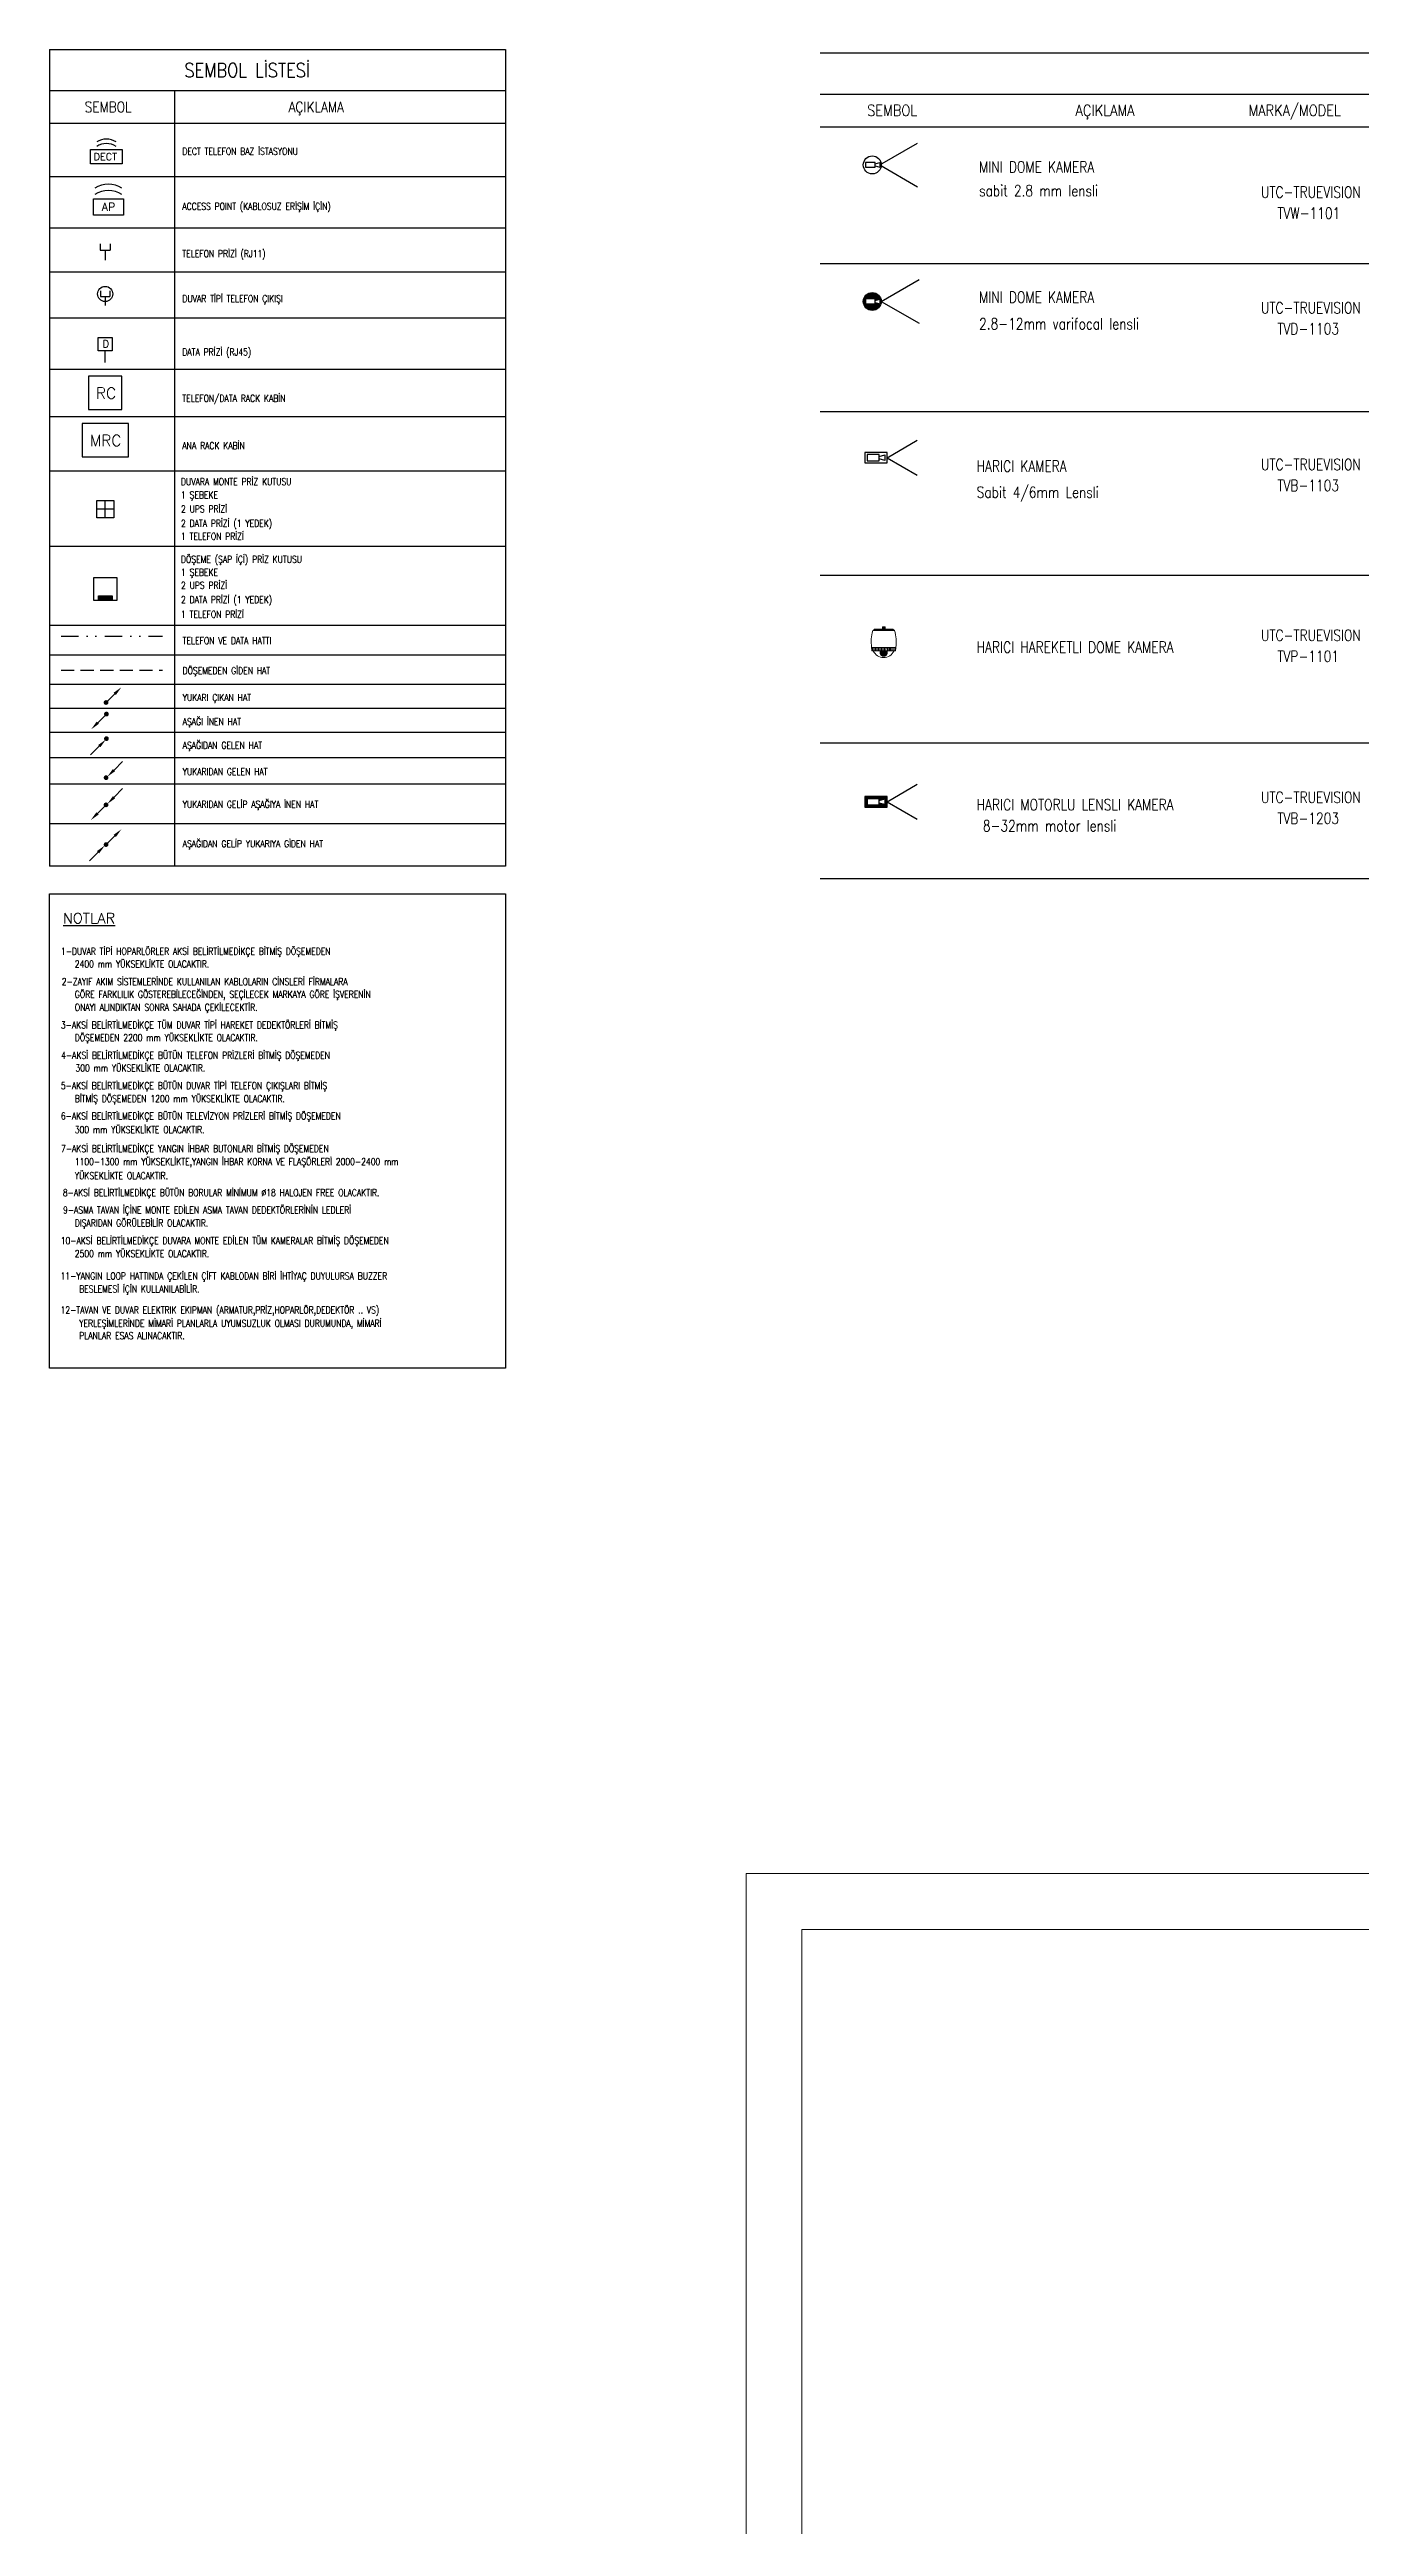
# Model space of a CAD drawing. Extents: x -2050 to 29725, y -1777 to 6820.
# Drawn here: x -998 to 882, y 3269 to 6820 of the extents above; entities that cross this region are included whole.
import ezdxf
from ezdxf.enums import TextEntityAlignment as Align

# ---------------------------------------------------------------- set-up
doc = ezdxf.new("R2010")
doc.units = 0
doc.header["$LTSCALE"] = 25
doc.header["$MEASUREMENT"] = 0
doc.linetypes.add('DIVIDE2', pattern=[0.625, 0.25, -0.125, 0, -0.125, 0, -0.125])
doc.linetypes.add('HIDDEN', pattern=[0.375, 0.25, -0.125])
for name, color, linetype, lineweight in [('40A', 9, 'Continuous', 9), ('E-ACCESS POINT (KABLOSUZ ERİŞİM İÇİN)', 7, 'Continuous', 30), ('E-ANA RACK KABİN', 7, 'Continuous', 30), ('E-AŞAĞI İNEN HAT', 7, 'Continuous', 30), ('E-AŞAĞIDAN GELEN HAT', 7, 'Continuous', 30), ('E-AŞAĞIDAN GELİP YUKARIYA GİDEN HAT', 7, 'Continuous', 30), ('E-DAHİLİ DOME KAMERA', 7, 'Continuous', 30), ('E-DAHİLİ KAMERA', 7, 'Continuous', 30), ('E-DAHİLİ SPEED DOME', 7, 'Continuous', 30), ('E-DATA PRİZİ (RJ45)', 7, 'Continuous', 30), ('E-DECT TELEFON BAZ İSTASYONU', 7, 'Continuous', 30), ('E-DUVAR TİPİ TELEFON ÇIKIŞI', 7, 'Continuous', 30), ('E-DUVARA MONTE PRİZ KUTUSU', 7, 'Continuous', 30), ('E-DÖŞEME (ŞAP İÇİ) PRİZ KUTUSU', 7, 'Continuous', 30), ('E-HARİCİ KAMERA', 7, 'Continuous', 30), ('E-KABLO', 7, 'Continuous', 30), ('E-TELEFON  DATA RACK KABİN', 7, 'Continuous', 30), ('E-TELEFON PRİZİ (RJ11)', 7, 'Continuous', 30), ('E-YAZI', 7, 'Continuous', 30), ('E-YUKARI ÇIKAN HAT', 7, 'Continuous', 30), ('E-YUKARIDAN GELEN HAT', 7, 'Continuous', 30), ('E-YUKARIDAN GELİP AŞAĞIYA İNEN HAT', 7, 'Continuous', 30)]:
    doc.layers.add(name, color=color, linetype=linetype, lineweight=lineweight)
doc.styles.add('E-YAZI', font='txttw.shx')

# ---------------------------------------------------------------- blocks, each defined once
blk = doc.blocks.new('*U145')
at = {"layer": 'E-DECT TELEFON BAZ İSTASYONU', "color": 4}
blk.add_lwpolyline([(-2.86, 0), (-2.86, 2.59), (2.86, 2.59), (2.86, 0)], close=True, dxfattribs=at)
at = {"layer": 'E-DECT TELEFON BAZ İSTASYONU', "color": 3}
for centre in [(0, 1.24), (0, 0.44)]:
    blk.add_arc(centre, 3.19, 57.1828, 122.8172, dxfattribs=at)
at = {"layer": 'E-DECT TELEFON BAZ İSTASYONU', "color": 3, "style": 'E-YAZI'}
blk.add_text('DECT', height=1.28, dxfattribs=at).set_placement((-2.3, 0.66))
blk = doc.blocks.new('*U146')
at = {"layer": 'E-ACCESS POINT (KABLOSUZ ERİŞİM İÇİN)', "color": 4}
blk.add_lwpolyline([(-2.39, 3.24), (2.39, 3.24), (2.39, 0.65), (-2.39, 0.65)], close=True, dxfattribs=at)
at = {"layer": 'E-ACCESS POINT (KABLOSUZ ERİŞİM İÇİN)', "color": 3}
for centre in [(0, 1.56), (0, 0.55)]:
    blk.add_arc(centre, 3.99, 57.1828, 122.8172, dxfattribs=at)
at = {"layer": 'E-ACCESS POINT (KABLOSUZ ERİŞİM İÇİN)', "color": 3, "style": 'E-YAZI'}
blk.add_text('AP', height=1.28, dxfattribs=at).set_placement((-1.05, 1.31))
blk = doc.blocks.new('100_TELEFON PRİZİ (RJ11)')
at = {"layer": 'E-TELEFON PRİZİ (RJ11)', "color": 4}
for p, q in [((-1.23, 3.87), (-1.23, 2.4)), ((-1.23, 2.4), (1.23, 2.4)), ((0, 2.4), (0, 0)), ((1.23, 3.87), (1.23, 2.4))]:
    blk.add_line(p, q, dxfattribs=at)
blk = doc.blocks.new('100_DUVAR TİPİ TELEFON ÇIKIŞI1')
at = {"layer": 'E-DUVAR TİPİ TELEFON ÇIKIŞI', "color": 4}
for p, q in [((-1.23, 3.87), (-1.23, 2.4)), ((-1.23, 2.4), (1.23, 2.4)), ((0, 2.4), (0, 0)), ((1.23, 3.87), (1.23, 2.4))]:
    blk.add_line(p, q, dxfattribs=at)
at = {"layer": 'E-DUVAR TİPİ TELEFON ÇIKIŞI', "color": 3}
blk.add_circle((0, 3.07), 2.01, dxfattribs=at)
blk = doc.blocks.new('100_TELEFON DATA RACK KABİN')
at = {"layer": 'E-TELEFON  DATA RACK KABİN', "color": 4}
blk.add_lwpolyline([(2.4, 0), (2.4, 4.8), (-2.4, 4.8), (-2.4, 0)], close=True, dxfattribs=at)
at = {"layer": 'E-TELEFON  DATA RACK KABİN', "color": 3, "style": 'E-YAZI'}
blk.add_text('RC', height=1.6, dxfattribs=at).set_placement((-1.31, 1.54))
blk = doc.blocks.new('10_ANA RACK KABİN')
at = {"layer": 'E-ANA RACK KABİN', "color": 4}
blk.add_lwpolyline([(3.31, 0), (3.31, 4.8), (-3.31, 4.8), (-3.31, 0)], close=True, dxfattribs=at)
at = {"layer": 'E-ANA RACK KABİN', "color": 3, "style": 'E-YAZI'}
blk.add_text('MRC', height=1.6, dxfattribs=at).set_placement((-2.22, 1.54))
blk = doc.blocks.new('*U144')
at = {"layer": 'E-DATA PRİZİ (RJ45)', "color": 4}
blk.add_line((0, 0), (0, 2.1), dxfattribs=at)
blk.add_lwpolyline([(-1.23, 4.48), (1.23, 4.48), (1.23, 2.1), (-1.23, 2.1)], close=True, dxfattribs=at)
at = {"layer": 'E-DATA PRİZİ (RJ45)', "color": 3, "style": 'E-YAZI'}
blk.add_text('D', height=1.28, dxfattribs=at).set_placement((-0.44, 2.73))
blk = doc.blocks.new('10_DÖŞEME (ŞAP İÇİ) PRİZ KUTUSU')
at = {"layer": 'E-DÖŞEME (ŞAP İÇİ) PRİZ KUTUSU'}
blk.add_hatch(color=5, dxfattribs=at).paths.add_polyline_path([(0.73, 0.22), (0.73, 0.71), (-0.73, 0.71), (-0.73, 0.22)])
at = {"layer": 'E-DÖŞEME (ŞAP İÇİ) PRİZ KUTUSU', "color": 5}
for points in [[(1.22, 2.66), (1.22, 0.22), (-1.22, 0.22), (-1.22, 2.66)], [(0.73, 0.71), (0.73, 0.22), (-0.73, 0.22), (-0.73, 0.71)]]:
    blk.add_lwpolyline(points, close=True, dxfattribs=at)
blk = doc.blocks.new('10_DUVARA MONTE PRİZ KUTUSU')
at = {"layer": 'E-DUVARA MONTE PRİZ KUTUSU', "color": 4}
for p, q in [((24.5, 0), (-24.5, 0)), ((0, 24.5), (0, -24.5))]:
    blk.add_line(p, q, dxfattribs=at)
blk.add_lwpolyline([(-24.5, -24.5), (24.5, -24.5), (24.5, 24.5), (-24.5, 24.5)], close=True, dxfattribs=at)
blk = doc.blocks.new('100_YUKARI ÇIKAN HAT')
at = {"layer": 'E-YUKARI ÇIKAN HAT', "color": 3, "linetype": 'Continuous'}
blk.add_line((2.47, 2.47), (0, 0), dxfattribs=at)
at = {"layer": 'E-YUKARI ÇIKAN HAT', "color": 4, "linetype": 'Continuous', "const_width": 0.675}
blk.add_lwpolyline([(-0.34, 0, 1), (0.34, 0, 1)], format="xyb", close=True, dxfattribs=at)
at = {"layer": 'E-YUKARI ÇIKAN HAT', "color": 3, "linetype": 'Continuous'}
blk.add_solid([(2.15, 2.79), (2.79, 2.15), (4.38, 4.38)], dxfattribs=at)
blk = doc.blocks.new('100_AŞAĞI İNEN HAT')
at = {"layer": 'E-AŞAĞI İNEN HAT', "color": 3, "linetype": 'Continuous'}
blk.add_line((-2.47, -2.47), (0, 0), dxfattribs=at)
at = {"layer": 'E-AŞAĞI İNEN HAT', "color": 4, "linetype": 'Continuous', "const_width": 0.675}
blk.add_lwpolyline([(-0.34, 0, 1), (0.34, 0, 1)], format="xyb", close=True, dxfattribs=at)
at = {"layer": 'E-AŞAĞI İNEN HAT', "color": 3, "linetype": 'Continuous'}
blk.add_solid([(-2.15, -2.79), (-2.79, -2.15), (-4.38, -4.38)], dxfattribs=at)
blk = doc.blocks.new('100_AŞAĞIDAN GELEN HAT')
at = {"layer": 'E-AŞAĞIDAN GELEN HAT', "color": 3, "linetype": 'Continuous'}
blk.add_line((-2.07, -2.17), (-4.55, -4.64), dxfattribs=at)
at = {"layer": 'E-AŞAĞIDAN GELEN HAT', "color": 4, "linetype": 'Continuous', "const_width": 0.675}
blk.add_lwpolyline([(-0.34, 0, 1), (0.34, 0, 1)], format="xyb", close=True, dxfattribs=at)
at = {"layer": 'E-AŞAĞIDAN GELEN HAT', "color": 3, "linetype": 'Continuous'}
blk.add_solid([(-2.39, -1.85), (-1.76, -2.49), (-0.16, -0.26)], dxfattribs=at)
blk = doc.blocks.new('100_YUKARIDAN GELEN HAT')
at = {"layer": 'E-YUKARIDAN GELEN HAT', "color": 3, "linetype": 'Continuous'}
blk.add_line((2.28, 2.17), (4.75, 4.65), dxfattribs=at)
at = {"layer": 'E-YUKARIDAN GELEN HAT', "color": 4, "linetype": 'Continuous', "const_width": 0.675}
blk.add_lwpolyline([(-0.34, 0, 1), (0.34, 0, 1)], format="xyb", close=True, dxfattribs=at)
at = {"layer": 'E-YUKARIDAN GELEN HAT', "color": 3, "linetype": 'Continuous'}
blk.add_solid([(2.59, 1.86), (1.96, 2.49), (0.37, 0.27)], dxfattribs=at)
blk = doc.blocks.new('100_YUKARIDAN GELİP AŞAĞIYA İNEN HAT')
at = {"layer": 'E-YUKARIDAN GELİP AŞAĞIYA İNEN HAT', "color": 3, "linetype": 'Continuous'}
for p, q in [((2.28, 2.17), (4.75, 4.65)), ((-2.47, -2.47), (0, 0))]:
    blk.add_line(p, q, dxfattribs=at)
at = {"layer": 'E-YUKARIDAN GELİP AŞAĞIYA İNEN HAT', "color": 4, "linetype": 'Continuous', "const_width": 0.675}
blk.add_lwpolyline([(-0.34, 0, 1), (0.34, 0, 1)], format="xyb", close=True, dxfattribs=at)
at = {"layer": 'E-YUKARIDAN GELİP AŞAĞIYA İNEN HAT', "color": 3, "linetype": 'Continuous'}
for points in [[(2.59, 1.86), (1.96, 2.49), (0.37, 0.27)], [(-2.15, -2.79), (-2.79, -2.15), (-4.38, -4.38)]]:
    blk.add_solid(points, dxfattribs=at)
blk = doc.blocks.new('100_AŞAĞIDAN GELİP YUKARIYA GİDEN HAT')
at = {"layer": 'E-AŞAĞIDAN GELİP YUKARIYA GİDEN HAT', "color": 3, "linetype": 'Continuous'}
for p, q in [((2.47, 2.47), (0, 0)), ((-2.28, -2.17), (-4.75, -4.65))]:
    blk.add_line(p, q, dxfattribs=at)
at = {"layer": 'E-AŞAĞIDAN GELİP YUKARIYA GİDEN HAT', "color": 4, "linetype": 'Continuous', "const_width": 0.675}
blk.add_lwpolyline([(0.34, 0, 1), (-0.34, 0, 1)], format="xyb", close=True, dxfattribs=at)
at = {"layer": 'E-AŞAĞIDAN GELİP YUKARIYA GİDEN HAT', "color": 3, "linetype": 'Continuous'}
for points in [[(2.15, 2.79), (2.79, 2.15), (4.38, 4.38)], [(-2.59, -1.86), (-1.96, -2.49), (-0.37, -0.27)]]:
    blk.add_solid(points, dxfattribs=at)
blk = doc.blocks.new('100_HARİCİ KAMERA')
at = {"layer": 'E-DAHİLİ KAMERA', "color": 4}
for q in [(18.8, 6.26), (18.8, -6.26)]:
    blk.add_line((7.95, 0), q, dxfattribs=at)
at = {"layer": 'E-HARİCİ KAMERA', "color": 4}
for points in [[(0, -1.9), (7.95, -1.9), (7.95, 1.9), (0, 1.9)], [(5.11, -1.1), (5.11, 1.1), (0.8, 1.1), (0.8, -1.1)]]:
    blk.add_lwpolyline(points, close=True, dxfattribs=at)
blk.add_lwpolyline([(5.11, 0.44), (7.15, 1.02), (7.15, -1.02), (5.11, -0.44)], dxfattribs=at)
blk = doc.blocks.new('100_DAHİLİ DOME KAMERA')
at = {"layer": 'E-DAHİLİ DOME KAMERA', "color": 4}
for p, q in [((-1.94, 0.71), (-1.94, -0.69)), ((0.82, 0.71), (-1.94, 0.71)), ((0.82, -0.69), (0.82, 0.71)), ((0.82, 0.29), (2.13, 0.67)), ((2.13, 0.67), (2.13, -0.64)), ((-1.94, -0.69), (0.82, -0.69)), ((0.82, -0.27), (2.13, -0.64))]:
    blk.add_line(p, q, dxfattribs=at)
at = {"layer": 'E-DAHİLİ DOME KAMERA', "color": 4, "linetype": 'Continuous'}
blk.add_circle((0, 0), 2.57, dxfattribs=at)
at = {"layer": 'E-DAHİLİ KAMERA', "color": 4}
for q in [(12.98, 6.26), (12.98, -6.26)]:
    blk.add_line((2.13, 0), q, dxfattribs=at)
blk = doc.blocks.new('E-DAHİLİ SPEED DOME KAMERA (HAREKETLİ)')
at = {"layer": 'E-DAHİLİ SPEED DOME', "lineweight": 15}
blk.add_hatch(color=5, dxfattribs=at).paths.add_polyline_path([(0.77, -4.93, 0.114875), (0.69, -4.58), (-0.72, -4.58, 0.114346), (-0.8, -4.93, 1)])
at = {"layer": 'E-DAHİLİ SPEED DOME', "color": 5, "lineweight": 15}
for p, q in [((-0.26, 0), (-0.26, -0.46)), ((0, 0), (-0.26, 0)), ((0, 0), (0.26, 0)), ((-2.32, -3.91), (2.32, -3.92)), ((-2.25, -4.58), (2.25, -4.58)), ((-2.12, -4.29), (-2.12, -3.91)), ((-2.12, -4.58), (-2.12, -3.91)), ((-2.09, -4.29), (-2.09, -3.91)), ((-2.09, -4.58), (-2.09, -3.91)), ((-2.08, -0.71), (2.08, -0.71)), ((-2, -0.64), (2, -0.64)), ((-1.86, -0.54), (-1.74, -0.54)), ((-1.84, -4.29), (-1.84, -3.91)), ((-1.84, -4.58), (-1.84, -3.91)), ((-1.81, -4.29), (-1.81, -3.91)), ((-1.81, -4.58), (-1.81, -3.91)), ((-1.77, -0.46), (1.77, -0.46)), ((-1.74, -0.54), (1.74, -0.54)), ((-1.56, -4.29), (-1.56, -3.91)), ((-1.56, -4.58), (-1.56, -3.91)), ((-1.53, -4.29), (-1.53, -3.91)), ((-1.53, -4.58), (-1.53, -3.91)), ((-1.28, -4.29), (-1.28, -3.91)), ((-1.28, -4.58), (-1.28, -3.91)), ((-1.25, -4.29), (-1.25, -3.91)), ((-1.25, -4.58), (-1.25, -3.91)), ((-1.01, -4.29), (-1.01, -3.91)), ((-1.01, -4.58), (-1.01, -3.91)), ((-0.98, -4.29), (-0.98, -3.91)), ((-0.98, -4.58), (-0.98, -3.91)), ((-0.72, -4.29), (-0.72, -3.91)), ((-0.72, -4.58), (-0.72, -3.91)), ((-0.69, -4.29), (-0.69, -3.91)), ((-0.69, -4.58), (-0.69, -3.91)), ((-0.44, -4.29), (-0.44, -3.91)), ((-0.44, -4.58), (-0.44, -3.91)), ((-0.41, -4.29), (-0.41, -3.91)), ((-0.41, -4.58), (-0.41, -3.91)), ((0, -0.08), (-0.26, -0.08)), ((0, -0.17), (-0.26, -0.17)), ((0, -0.25), (-0.26, -0.25)), ((0, -0.33), (-0.26, -0.33)), ((0, -0.42), (-0.26, -0.42)), ((-0.16, -4.29), (-0.16, -3.91)), ((-0.16, -4.58), (-0.16, -3.91)), ((-0.13, -4.29), (-0.13, -3.91)), ((-0.13, -4.58), (-0.13, -3.91)), ((0, -0.08), (0.26, -0.08)), ((0, -0.17), (0.26, -0.17)), ((0, -0.25), (0.26, -0.25)), ((0, -0.33), (0.26, -0.33)), ((0, -0.42), (0.26, -0.42)), ((0.13, -4.29), (0.13, -3.92)), ((0.13, -4.58), (0.13, -3.91)), ((0.15, -4.29), (0.16, -3.92)), ((0.15, -4.58), (0.16, -3.91)), ((0.26, 0), (0.26, -0.46)), ((0.41, -4.29), (0.41, -3.92)), ((0.41, -4.58), (0.41, -3.91)), ((0.43, -4.29), (0.44, -3.92)), ((0.43, -4.58), (0.44, -3.91)), ((0.69, -4.58), (0.69, -3.91)), ((0.69, -4.29), (0.69, -3.92)), ((0.71, -4.58), (0.72, -3.91)), ((0.71, -4.29), (0.72, -3.92)), ((0.98, -4.58), (0.98, -3.91)), ((0.98, -4.29), (0.98, -3.92)), ((1.01, -4.58), (1.01, -3.91)), ((1.01, -4.29), (1.01, -3.92)), ((1.25, -4.58), (1.25, -3.91)), ((1.25, -4.29), (1.25, -3.92)), ((1.27, -4.58), (1.27, -3.91)), ((1.27, -4.29), (1.27, -3.92)), ((1.53, -4.58), (1.53, -3.91)), ((1.53, -4.29), (1.53, -3.92)), ((1.55, -4.58), (1.55, -3.91)), ((1.55, -4.29), (1.55, -3.92)), ((1.86, -0.54), (1.74, -0.54)), ((1.81, -4.58), (1.81, -3.91)), ((1.81, -4.29), (1.81, -3.92)), ((1.83, -4.58), (1.83, -3.91)), ((1.83, -4.29), (1.83, -3.92)), ((2.09, -4.58), (2.09, -3.91)), ((2.09, -4.3), (2.09, -3.92)), ((2.11, -4.58), (2.11, -3.91)), ((2.11, -4.3), (2.11, -3.92))]:
    blk.add_line(p, q, dxfattribs=at)
for centre, radius, start, end in [((4.75, -2.84), 7.15, 162.6726, 188.6391), ((10.56, -2.93), 12.92, 184.3349, 187.3377), ((10.6, -2.93), 12.92, 184.354, 187.3375), ((-1.95, -0.78), 0.148, 112.0065, 152.1591), ((-1.72, -0.98), 0.435, 92.3606, 129.6118), ((-0.02, -3.65), 2.2, 205.1602, 334.9025), ((-1.08, -1.28), 1.07, 130.1476, 136.6157), ((1.72, -0.98), 0.435, 50.3313, 87.5824), ((1.08, -1.28), 1.07, 43.3274, 49.7954), ((1.95, -0.78), 0.148, 27.7839, 67.9366), ((-4.75, -2.83), 7.15, 351.304, 17.2704), ((-10.61, -2.92), 12.92, 352.6245, 355.6081), ((-10.56, -2.92), 12.92, 352.6245, 355.6081)]:
    blk.add_arc(centre, radius, start, end, dxfattribs=at)
blk = doc.blocks.new('E-VARIFOCAL DOME KAMERA')
at = {"layer": 'E-DAHİLİ KAMERA'}
h = blk.add_hatch(color=6, dxfattribs=at)
h.dxf.hatch_style = 1
h.paths.add_polyline_path([(0, 0, 1), (25.7, 0, 1)])
h.paths.add_polyline_path([(16.9, 3.6), (16.9, 1.5), (23.5, 3.3), (23.5, -3.2), (16.9, -1.3), (16.9, -3.4), (3.1, -3.4), (3.1, 3.6)], flags=16)
at = {"layer": 'E-DAHİLİ KAMERA', "color": 6}
for p, q in [((3.1, 3.6), (3.1, -3.4)), ((16.9, 3.6), (3.1, 3.6)), ((16.9, -3.4), (16.9, 3.6)), ((16.9, 1.5), (23.5, 3.3)), ((23.5, 3.3), (23.5, -3.2)), ((25.7, 0), (79.9, 31.3)), ((25.7, 0), (79.9, -31.3)), ((3.1, -3.4), (16.9, -3.4)), ((16.9, -1.3), (23.5, -3.2))]:
    blk.add_line(p, q, dxfattribs=at)
blk.add_circle((12.8, 0), 12.8, dxfattribs=at)
blk = doc.blocks.new('E-HARICI KAMERA-MOTORLU LENSLI')
at = {"layer": 'E-DAHİLİ KAMERA'}
h = blk.add_hatch(color=3, dxfattribs=at)
h.dxf.hatch_style = 1
h.paths.add_polyline_path([(0, 7.6), (0, -7.6), (31.8, -7.6), (31.8, 7.6)])
h.paths.add_polyline_path([(28.6, 4.1), (28.6, -4.1), (20.4, -1.8), (20.4, -4.4), (3.2, -4.4), (3.2, 4.4), (20.4, 4.4), (20.4, 1.8)], flags=16)
at = {"layer": 'E-DAHİLİ KAMERA', "color": 3}
for q in [(75.2, 25.1), (75.2, -25.1)]:
    blk.add_line((31.8, 0), q, dxfattribs=at)
for points in [[(0, -7.6), (31.8, -7.6), (31.8, 7.6), (0, 7.6)], [(20.4, -4.4), (20.4, 4.4), (3.2, 4.4), (3.2, -4.4)]]:
    blk.add_lwpolyline(points, close=True, dxfattribs=at)
blk.add_lwpolyline([(20.4, 1.8), (28.6, 4.1), (28.6, -4.1), (20.4, -1.8)], dxfattribs=at)

msp = doc.modelspace()

# ---------------------------------------------------------------- linework, layer by layer
at = {"layer": '40A'}
for points in [[(5945, 4205), (0, 4205), (0, 0), (5945, 0)], [(5405.06, 80), (80, 80), (80, 4125), (5405.06, 4125)]]:
    msp.add_lwpolyline(points, close=True, dxfattribs=at)
at = {"layer": 'E-KABLO', "color": 6, "linetype": 'DIVIDE2', "ltscale": 4}
msp.add_line((-981.72, 5978.91), (-836.4, 5978.91), dxfattribs=at)
at = {"layer": 'E-KABLO', "color": 6, "linetype": 'HIDDEN', "ltscale": 3}
msp.add_line((-981.72, 5930.38), (-836.4, 5930.38), dxfattribs=at)
at = {"layer": 'E-KABLO'}
msp.add_lwpolyline([(-998.14, 5609.62), (-344.85, 5609.62), (-344.85, 4929.66), (-998.14, 4929.66)], close=True, dxfattribs=at)
at = {"layer": 'E-YAZI', "color": 4}
for p, q in [((-998.14, 6819.95), (-998.14, 5649.36)), ((-998.14, 6819.95), (-344.85, 6819.95)), ((-344.85, 6819.95), (-344.85, 5649.36)), ((106.07, 6815.07), (2306.01, 6815.07)), ((-998.14, 6761.04), (-344.85, 6761.04)), ((106.07, 6756.16), (2306.01, 6756.16)), ((-998.14, 6714.16), (-344.85, 6714.16)), ((106.07, 6709.27), (2306.01, 6709.27)), ((-344.85, 5649.36), (-998.14, 5649.36))]:
    msp.add_line(p, q, dxfattribs=at)
at = {"layer": 'E-YAZI', "color": 7}
for p, q in [((-819.23, 6761.04), (-819.23, 5649.36)), ((-344.85, 6637.37), (-998.14, 6637.37)), ((-998.14, 6564.35), (-344.85, 6564.35)), ((-344.85, 6500.9), (-998.14, 6500.9)), ((-344.85, 6434.89), (-998.14, 6434.89)), ((-344.85, 6361.37), (-998.14, 6361.37)), ((-344.85, 6293.58), (-998.14, 6293.58)), ((-344.85, 6215.46), (-998.14, 6215.46)), ((-344.85, 6107.56), (-998.14, 6107.56)), ((-344.85, 5994.31), (-998.14, 5994.31)), ((-998.14, 5909.89), (-344.85, 5909.89)), ((-344.85, 5875.4), (-998.14, 5875.4)), ((-344.85, 5840.92), (-998.14, 5840.92)), ((-344.85, 5804.55), (-998.14, 5804.55)), ((-344.85, 5766.66), (-998.14, 5766.66)), ((-344.85, 5709.69), (-998.14, 5709.69))]:
    msp.add_line(p, q, dxfattribs=at)
at = {"layer": 'E-YAZI', "color": 7, "linetype": 'Continuous'}
for p, q in [((106.07, 6709.27), (2016.01, 6709.27)), ((106.07, 6513.17), (2016.01, 6513.17)), ((106.07, 6301.04), (2016.01, 6301.04)), ((106.07, 6066.31), (2016.01, 6066.31)), ((-998.14, 5952.19), (-344.85, 5952.19)), ((106.07, 5826.13), (2016.01, 5826.13)), ((106.07, 5631.46), (2306.01, 5631.46))]:
    msp.add_line(p, q, dxfattribs=at)

# ---------------------------------------------------------------- block references
at = {"layer": 'E-ACCESS POINT (KABLOSUZ ERİŞİM İÇİN)', "xscale": 9, "yscale": 9, "zscale": 9}
msp.add_blockref('*U146', (-913.88, 6576.78), dxfattribs=at)
at = {"layer": 'E-ANA RACK KABİN', "xscale": 10, "yscale": 10, "zscale": 10}
msp.add_blockref('10_ANA RACK KABİN', (-918.26, 6236.04), dxfattribs=at)
at = {"layer": 'E-AŞAĞI İNEN HAT', "xscale": 5, "yscale": 5, "zscale": 5}
msp.add_blockref('100_AŞAĞI İNEN HAT', (-916.61, 5867.27), dxfattribs=at)
at = {"layer": 'E-AŞAĞIDAN GELEN HAT', "xscale": 5, "yscale": 5, "zscale": 5}
msp.add_blockref('100_AŞAĞIDAN GELEN HAT', (-916.61, 5832.07), dxfattribs=at)
at = {"layer": 'E-AŞAĞIDAN GELİP YUKARIYA GİDEN HAT', "xscale": 5, "yscale": 5, "zscale": 5}
msp.add_blockref('100_AŞAĞIDAN GELİP YUKARIYA GİDEN HAT', (-917.14, 5680.16), dxfattribs=at)
at = {"layer": 'E-DAHİLİ DOME KAMERA', "xscale": 5, "yscale": 5, "zscale": 5}
msp.add_blockref('100_DAHİLİ DOME KAMERA', (180.95, 6654.56), dxfattribs=at)
at = {"layer": 'E-DAHİLİ KAMERA', "color": 2}
for name, p in [('E-VARIFOCAL DOME KAMERA', (168.12, 6458.79)), ('E-HARICI KAMERA-MOTORLU LENSLI', (170.26, 5741.49))]:
    msp.add_blockref(name, p, dxfattribs=at)
at = {"layer": 'E-DAHİLİ SPEED DOME', "xscale": 7.5, "yscale": 7.5, "zscale": 7.5}
msp.add_blockref('E-DAHİLİ SPEED DOME KAMERA (HAREKETLİ)', (197.39, 5992.21), dxfattribs=at)
at = {"layer": 'E-DATA PRİZİ (RJ45)', "xscale": 8, "yscale": 8, "zscale": 8}
msp.add_blockref('*U144', (-918.44, 6371.12), dxfattribs=at)
at = {"layer": 'E-DECT TELEFON BAZ İSTASYONU', "xscale": 8, "yscale": 8, "zscale": 8}
msp.add_blockref('*U145', (-916.74, 6656.04), dxfattribs=at)
at = {"layer": 'E-DUVAR TİPİ TELEFON ÇIKIŞI', "xscale": 5.399999999999999, "yscale": 5.399999999999999, "zscale": 5.399999999999999}
msp.add_blockref('100_DUVAR TİPİ TELEFON ÇIKIŞI1', (-918.44, 6452.97), dxfattribs=at)
at = {"layer": 'E-DUVARA MONTE PRİZ KUTUSU', "color": 3, "xscale": -0.5, "yscale": 0.5, "zscale": 0.5, "rotation": 180}
msp.add_blockref('10_DUVARA MONTE PRİZ KUTUSU', (-918.37, 6160.99), dxfattribs=at)
at = {"layer": 'E-DÖŞEME (ŞAP İÇİ) PRİZ KUTUSU', "xscale": 13.48039215686274, "yscale": 13.48039215686274, "zscale": 13.48039215686274}
msp.add_blockref('10_DÖŞEME (ŞAP İÇİ) PRİZ KUTUSU', (-918.37, 6027), dxfattribs=at)
at = {"layer": 'E-HARİCİ KAMERA', "xscale": 4.000000000000002, "yscale": 4.000000000000002, "zscale": 4.000000000000002}
msp.add_blockref('100_HARİCİ KAMERA', (170.26, 6234.84), dxfattribs=at)
at = {"layer": 'E-TELEFON  DATA RACK KABİN', "xscale": 10, "yscale": 10, "zscale": 10}
msp.add_blockref('100_TELEFON DATA RACK KABİN', (-918.44, 6303.81), dxfattribs=at)
at = {"layer": 'E-TELEFON PRİZİ (RJ11)', "xscale": 6, "yscale": 6, "zscale": 6}
msp.add_blockref('100_TELEFON PRİZİ (RJ11)', (-918.44, 6518), dxfattribs=at)
at = {"layer": 'E-YUKARI ÇIKAN HAT', "xscale": 5, "yscale": 5, "zscale": 5}
msp.add_blockref('100_YUKARI ÇIKAN HAT', (-917.14, 5883.83), dxfattribs=at)
at = {"layer": 'E-YUKARIDAN GELEN HAT', "xscale": 5, "yscale": 5, "zscale": 5}
msp.add_blockref('100_YUKARIDAN GELEN HAT', (-917.14, 5776.07), dxfattribs=at)
at = {"layer": 'E-YUKARIDAN GELİP AŞAĞIYA İNEN HAT', "xscale": 5, "yscale": 5, "zscale": 5}
msp.add_blockref('100_YUKARIDAN GELİP AŞAĞIYA İNEN HAT', (-917.14, 5737.12), dxfattribs=at)

# ---------------------------------------------------------------- texts
at = {"layer": 'E-YAZI', "color": 4, "style": 'E-YAZI', "width": 0.85}
for s, height, p in [('SEMBOL LİSTESİ', 20, (-714.91, 6790.49)), ('SEMBOL', 15, (-914.18, 6737.66)), ('AÇIKLAMA', 15, (-615.94, 6737.66)), ('SEMBOL', 16, (209.54, 6732.77)), ('AÇIKLAMA', 16, (514.56, 6732.77)), ('MARKA/MODEL', 16, (786.36, 6732.77))]:
    msp.add_text(s, height=height, dxfattribs=at).set_placement(p, align=Align.MIDDLE_CENTER)
at = {"layer": 'E-YAZI', "color": 3, "style": 'E-YAZI', "width": 0.8}
for s, height, p in [('DECT TELEFON BAZ İSTASYONU', 10, (-807.8, 6668.82)), ('MINI DOME KAMERA', 16, (334.03, 6643.59)), ('sabit 2.8 mm lensli', 16, (334.03, 6609.56)), ('UTC-TRUEVISION', 16, (738, 6607.45)), ('ACCESS POINT (KABLOSUZ ERİŞİM İÇİN)', 10, (-807.8, 6589.95)), ('TVW-1101', 16, (761.59, 6577.41)), ('TELEFON PRİZİ (RJ11)', 10, (-807.8, 6522.17)), ('DUVAR TİPİ TELEFON ÇIKIŞI ', 10, (-807.8, 6457.75)), ('MINI DOME KAMERA', 16, (334.03, 6456.83)), ('2.8-12mm varifocal lensli', 16, (334.03, 6418.79)), ('UTC-TRUEVISION', 16, (738, 6441.66)), ('TVD-1103', 16, (761.59, 6411.62)), ('DATA PRİZİ (RJ45)', 10, (-807.8, 6381.41)), ('TELEFON/DATA RACK KABİN', 10, (-807.8, 6315.02)), ('ANA RACK KABİN', 10, (-807.8, 6247.25)), ('HARICI KAMERA', 16, (330.65, 6214.68)), ('UTC-TRUEVISION', 16, (738, 6217.06)), ('DUVARA MONTE PRİZ KUTUSU', 10, (-809.77, 6195.59)), ('1 ŞEBEKE', 10, (-809.77, 6176.2)), ('Sabit 4/6mm Lensli', 16, (330.65, 6177.23)), ('TVB-1103', 16, (761.59, 6187.01)), ('2 UPS PRİZİ', 10, (-809.77, 6156.05)), ('2 DATA PRİZİ (1 YEDEK)', 10, (-809.77, 6135.9)), ('1 TELEFON PRİZİ', 10, (-809.77, 6117.26)), ('DÖŞEME (ŞAP İÇİ) PRİZ KUTUSU', 10, (-809.77, 6084.25)), ('1 ŞEBEKE', 10, (-809.77, 6065.61)), ('2 UPS PRİZİ', 10, (-809.77, 6046.97)), ('2 DATA PRİZİ (1 YEDEK)', 10, (-809.77, 6026.07)), ('1 TELEFON PRİZİ', 10, (-809.77, 6005.16)), ('TELEFON VE DATA HATTI', 10, (-807.4, 5967.56)), ('HARICI HAREKETLI DOME KAMERA', 16, (330.65, 5955.27)), ('UTC-TRUEVISION', 16, (738, 5972.17)), ('DÖŞEMEDEN GİDEN HAT', 10, (-807.4, 5924.46)), ('TVP-1101', 16, (761.59, 5942.13)), ('YUKARI ÇIKAN HAT', 10, (-807.4, 5886)), ('AŞAĞI İNEN HAT', 10, (-807.4, 5851.57)), ('AŞAĞIDAN GELEN HAT', 10, (-807.4, 5817.3)), ('YUKARIDAN GELEN HAT', 10, (-807.4, 5779.76)), ('UTC-TRUEVISION', 16, (738, 5739.92)), ('YUKARIDAN GELİP AŞAĞIYA İNEN HAT', 10, (-807.4, 5732.8)), ('HARICI MOTORLU LENSLI KAMERA', 16, (330.65, 5729.34)), ('TVB-1203', 16, (761.59, 5709.87)), ('AŞAĞIDAN GELİP YUKARIYA GİDEN HAT', 10, (-807.4, 5676.23)), (' 8-32mm motor lensli', 16, (330.65, 5699.06)), ('1-DUVAR TİPİ HOPARLÖRLER AKSİ BELİRTİLMEDİKÇE BİTMİŞ DÖŞEMEDEN', 10, (-981.8, 5522.13, 0)), ('2400 mm YÜKSEKLİKTE OLACAKTIR.', 10, (-961.98, 5503.81, 0)), ('2-ZAYIF AKIM SİSTEMLERİNDE KULLANILAN KABLOLARIN CİNSLERİ FİRMALARA', 10, (-980.66, 5478.69, 0)), ('GÖRE FARKLILIK GÖSTEREBİLECEĞİNDEN, SEÇİLECEK MARKAYA GÖRE İŞVERENİN', 10, (-961.98, 5460.37, 0)), ('ONAYI ALINDIKTAN SONRA SAHADA ÇEKİLECEKTİR.', 10, (-961.98, 5441.76, 0)), ('3-AKSİ BELİRTİLMEDİKÇE TÜM DUVAR TİPİ HAREKET DEDEKTÖRLERİ BİTMİŞ', 10, (-981.96, 5416.63, 0)), ('DÖŞEMEDEN 2200 mm YÜKSEKLİKTE OLACAKTIR.', 10, (-961.98, 5398.31, 0)), ('4-AKSİ BELİRTİLMEDİKÇE BÜTÜN TELEFON PRİZLERİ BİTMİŞ DÖŞEMEDEN', 10, (-981.63, 5373.19, 0)), ('300 mm YÜKSEKLİKTE OLACAKTIR.', 10, (-961.01, 5354.87, 0)), ('5-AKSİ BELİRTİLMEDİKÇE BÜTÜN DUVAR TİPİ TELEFON ÇIKIŞLARI BİTMİŞ', 10, (-981.96, 5329.32, 0)), ('6-AKSİ BELİRTİLMEDİKÇE BÜTÜN TELEVİZYON PRİZLERİ BİTMİŞ DÖŞEMEDEN', 10, (-981.96, 5286.03, 0)), ('BİTMİŞ DÖŞEMEDEN 1200 mm YÜKSEKLİKTE OLACAKTIR.', 10, (-961.98, 5310.8, 0)), ('300 mm YÜKSEKLİKTE OLACAKTIR.', 10, (-961.98, 5266.24, 0)), ('7-AKSİ BELİRTİLMEDİKÇE YANGIN İHBAR BUTONLARI BİTMİŞ DÖŞEMEDEN', 10, (-981.8, 5239.38, 0)), ('1100-1300 mm YÜKSEKLİKTE,YANGIN İHBAR KORNA VE FLAŞÖRLERİ 2000-2400 mm', 10, (-961.98, 5220.54, 0)), ('8-AKSİ BELİRTİLMEDİKÇE BÜTÜN BORULAR MİNİMUM %%C18 HALOJEN FREE OLACAKTIR.', 10, (-979.02, 5175.93, 0)), ('YÜKSEKLİKTE OLACAKTIR.', 10, (-961.98, 5200.7, 0)), ('9-ASMA TAVAN İÇİNE MONTE EDİLEN ASMA TAVAN DEDEKTÖRLERİNİN LEDLERİ', 10, (-978.8, 5151.39, 0)), ('10-AKSİ BELİRTİLMEDİKÇE DUVARA MONTE EDİLEN TÜM KAMERALAR BİTMİŞ DÖŞEMEDEN', 10, (-982.1, 5107.46, 0)), ('DIŞARIDAN GÖRÜLEBİLİR OLACAKTIR.', 10, (-961.98, 5132.63, 0)), ('2500 mm YÜKSEKLİKTE OLACAKTIR.', 10, (-961.98, 5088.71, 0)), ('11-YANGIN LOOP HATTINDA ÇEKİLEN ÇİFT KABLODAN BİRİ İHTİYAÇ DUYULURSA BUZZER', 10, (-982.34, 5056.62, 0)), ('BESLEMESİ İÇİN KULLANILABİLİR.', 10, (-955.68, 5037.86, 0)), ('12-TAVAN VE DUVAR ELEKTRIK EKIPMAN (ARMATUR,PRİZ,HOPARLÖR,DEDEKTÖR .. VS)', 10, (-982.34, 5007.76, 0)), ('YERLEŞİMLERİNDE MİMARİ PLANLARLA UYUMSUZLUK OLMASI DURUMUNDA, MİMARİ', 10, (-955.68, 4989, 0)), ('PLANLAR ESAS ALINACAKTIR.', 10, (-955.68, 4971.11, 0))]:
    msp.add_text(s, height=height, dxfattribs=at).set_placement(p)
at = {"layer": 'E-YAZI', "color": 4, "style": 'E-YAZI'}
msp.add_text('%%uNOTLAR', height=15, dxfattribs=at).set_placement((-978.87, 5567.06, 0))

doc.saveas('drawing.dxf')
